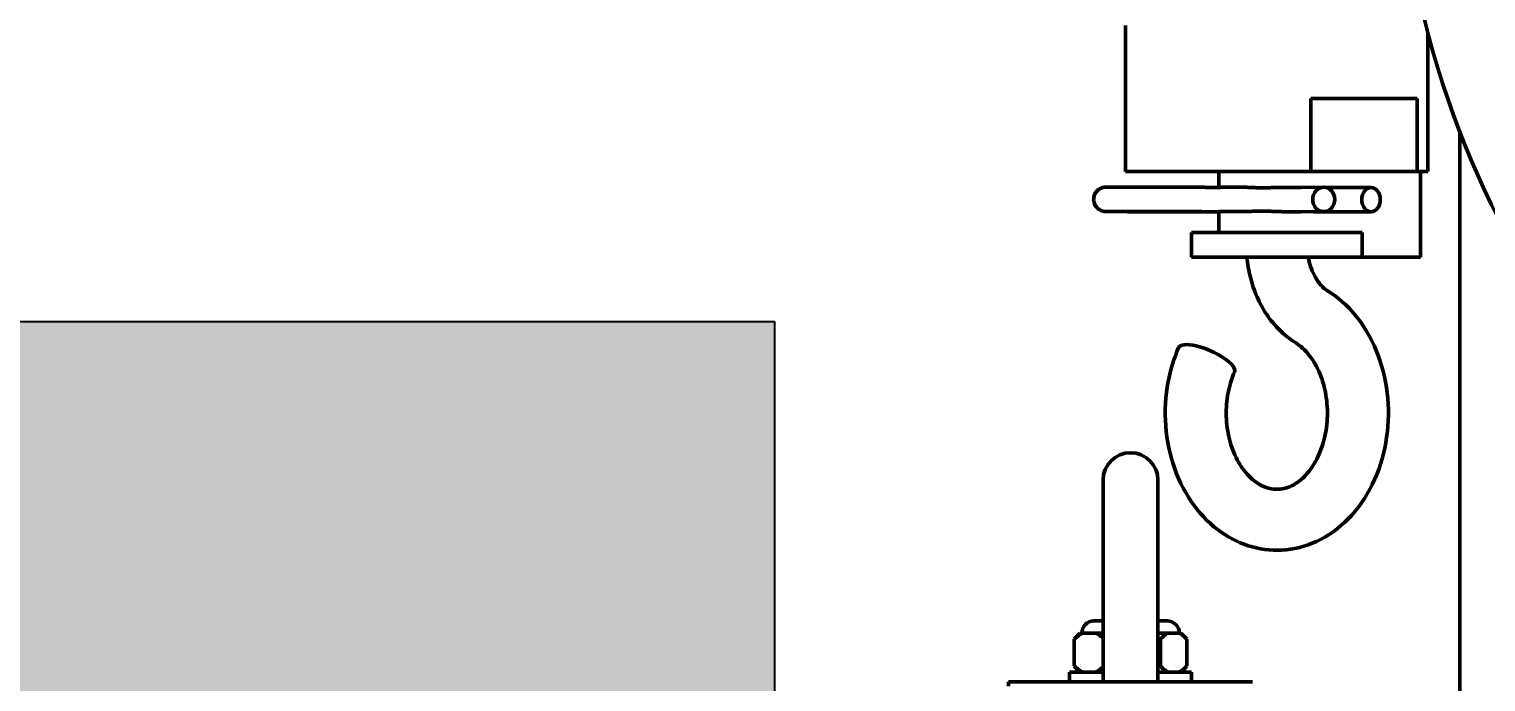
# Model space of a CAD drawing. Extents: x -3873 to 164127, y 7129 to 96529.
# Drawn here: x 50184.3 to 50303.8, y 61431 to 61484.5 of the extents above; entities that cross this region are included whole.
import ezdxf
from ezdxf.enums import TextEntityAlignment as Align

# ---------------------------------------------------------------- set-up
doc = ezdxf.new("R2010")
doc.units = 0
doc.linetypes.add('HIDDEN', pattern=[9.525, 6.35, -3.175])
doc.layers.add('ELECTRO', color=250, linetype='CONTINUOUS')
doc.layers.add('LAYOUT Kromeka', color=1, linetype='CONTINUOUS', lineweight=5)
doc.layers.add('Visible (ISO)', color=7, linetype='CONTINUOUS', lineweight=50)

# ---------------------------------------------------------------- blocks, each defined once
blk = doc.blocks.new('E-STOP_1')
at = {"layer": 'ELECTRO', "linetype": 'HIDDEN', "ltscale": 50, "true_color": 0x727430}
blk.add_hatch(color=67, dxfattribs=at).paths.add_polyline_path([(500, 250), (0, 250), (0, 0), (500, 0)])
at = {"layer": 'ELECTRO', "color": 4, "linetype": 'Continuous'}
for p, q in [((0, 0), (0, 250)), ((500, 0), (0, 0))]:
    blk.add_line(p, q, dxfattribs=at)
at = {"layer": 'ELECTRO', "color": 1, "width": 1.327948}
blk.add_attdef('SSS', text='', height=120, dxfattribs=at).set_placement((40.05, 66.62), (465, 66.62), align=Align.FIT)
blk = doc.blocks.new('KD43-180-CCW Feet Cutter & Unloader')
at = {"layer": 'Visible (ISO)', "color": 1}
for p, q in [((1745.8, 800), (1745.8, 650.18)), ((1782.8, 695.64), (1782.8, 695.29)), ((1762.8, 695.29), (1782.8, 695.29)), ((1767.8, 695.29), (1767.8, 694.49)), ((1767.8, 694.49), (1770.55, 694.49)), ((1768.68, 694.49), (1768.27, 694.08)), ((1770.55, 692.23), (1770.55, 695.29)), ((1775.05, 692.23), (1775.05, 695.29)), ((1775.05, 694.49), (1777.8, 694.49)), ((1776.92, 694.49), (1777.33, 694.08)), ((1777.8, 695.29), (1777.8, 694.49)), ((1768.18, 693.99), (1768.18, 691.79)), ((1770.35, 691.79), (1770.35, 693.99)), ((1777.42, 691.79), (1777.42, 693.99)), ((1770.55, 692.23), (1770.55, 678.75)), ((1775.05, 678.75), (1775.05, 692.23)), ((1768.68, 691.29), (1768.27, 691.7)), ((1768.81, 691.29), (1768.68, 691.29)), ((1768.8, 691.29), (1768.8, 691.29)), ((1768.81, 691.29), (1769.27, 691.29)), ((1769.27, 691.29), (1769.73, 691.29)), ((1770.55, 691.29), (1769.73, 691.29)), ((1775.67, 691.29), (1775.05, 691.29)), ((1775.67, 691.29), (1776.19, 691.29)), ((1776.19, 691.29), (1776.71, 691.29)), ((1776.92, 691.29), (1776.71, 691.29)), ((1776.8, 691.29), (1776.8, 691.29)), ((1776.92, 691.29), (1777.33, 691.7)), ((1769.79, 690.29), (1770.55, 690.29)), ((1775.05, 690.29), (1775.8, 690.29)), ((1749.01, 660.45), (1753.8, 660.45)), ((1749.01, 653.45), (1749.01, 660.45)), ((1753.8, 658.45), (1753.8, 660.45)), ((1767.8, 660.45), (1753.8, 660.45)), ((1767.8, 658.45), (1767.8, 660.45)), ((1767.8, 658.45), (1753.8, 658.45)), ((1765.55, 656.72), (1765.55, 658.45)), ((1757.71, 656.75), (1753.07, 656.75)), ((1758.8, 656.74), (1756.94, 656.73)), ((1760.3, 656.74), (1760.11, 656.74)), ((1763.69, 656.73), (1763.52, 656.73)), ((1765.17, 656.73), (1765.15, 656.72)), ((1768.66, 656.75), (1765.55, 656.75)), ((1771.97, 656.72), (1767.09, 656.73)), ((1756.78, 654.75), (1753.07, 654.75)), ((1758.81, 654.74), (1756.95, 654.73)), ((1760.29, 654.74), (1760.11, 654.74)), ((1763.68, 654.73), (1763.53, 654.73)), ((1765.25, 654.73), (1765.21, 654.73)), ((1765.55, 653.45), (1765.55, 654.75)), ((1771.96, 654.72), (1767.08, 654.73)), ((1749.3, 653.45), (1748.4, 653.45)), ((1748.4, 642.07), (1748.4, 653.45)), ((1749.3, 647.45), (1749.3, 653.45)), ((1758, 653.45), (1749.3, 653.45)), ((1758, 647.45), (1758, 653.45)), ((1773.2, 653.45), (1758, 653.45)), ((1773.2, 641.45), (1773.2, 653.45)), ((1758, 647.45), (1749.3, 647.45))]:
    blk.add_line(p, q, dxfattribs=at)
for centre, radius, start, end in [((1675.8, 623.25), 75, 293.5782, 66.4218), ((1769.79, 691.29), 0.995, 180, 270), ((1775.8, 691.29), 0.995, 270, 0), ((1772.8, 678.75), 2.25, 180, 0)]:
    blk.add_arc(centre, radius, start, end, dxfattribs=at)
blk.add_ellipse((1766.56, 668.88), major_axis=(-2.29, 1), ratio=0.324932, start_param=0, end_param=3.141593, dxfattribs=at)
for centre, major_axis, ratio in [((1753.07, 655.75), (0, -1), 0.760051), ((1756.95, 655.73), (0.003, -1), 0.902348)]:
    blk.add_ellipse(centre, major_axis=major_axis, ratio=ratio, dxfattribs=at)
for points, knots in [([(1768.81, 694.49), (1768.78, 694.48), (1768.75, 694.46), (1768.73, 694.45), (1768.7, 694.43), (1768.67, 694.41), (1768.65, 694.4), (1768.59, 694.36), (1768.54, 694.32), (1768.49, 694.28), (1768.44, 694.24), (1768.38, 694.19), (1768.33, 694.14), (1768.28, 694.09), (1768.23, 694.04), (1768.18, 693.99)], [0, 0, 0, 0, 0.177612, 0.177612, 0.177612, 0.355088, 0.355088, 0.355088, 0.710443, 0.710443, 0.710443, 1.066132, 1.066132, 1.066132, 1.421471, 1.421471, 1.421471, 1.421471]), ([(1769.73, 694.49), (1769.76, 694.48), (1769.78, 694.46), (1769.81, 694.45), (1769.84, 694.43), (1769.86, 694.41), (1769.89, 694.4), (1769.94, 694.36), (1770, 694.32), (1770.05, 694.28), (1770.1, 694.24), (1770.15, 694.19), (1770.2, 694.14), (1770.25, 694.09), (1770.3, 694.04), (1770.35, 693.99)], [0, 0, 0, 0, 0.177612, 0.177612, 0.177612, 0.355088, 0.355088, 0.355088, 0.710443, 0.710443, 0.710443, 1.066132, 1.066132, 1.066132, 1.421471, 1.421471, 1.421471, 1.421471]), ([(1775.67, 694.49), (1775.64, 694.48), (1775.61, 694.46), (1775.58, 694.45), (1775.55, 694.43), (1775.52, 694.41), (1775.49, 694.4), (1775.43, 694.36), (1775.37, 694.32), (1775.31, 694.28), (1775.26, 694.24), (1775.2, 694.19), (1775.14, 694.14), (1775.11, 694.12), (1775.08, 694.09), (1775.05, 694.06)], [0, 0, 0, 0, 0.177612, 0.177612, 0.177612, 0.355088, 0.355088, 0.355088, 0.710443, 0.710443, 0.710443, 1.066132, 1.066132, 1.066132, 1.255032, 1.255032, 1.255032, 1.255032]), ([(1776.71, 694.49), (1776.74, 694.48), (1776.77, 694.46), (1776.8, 694.45), (1776.83, 694.43), (1776.86, 694.41), (1776.89, 694.4), (1776.95, 694.36), (1777.01, 694.32), (1777.07, 694.28), (1777.13, 694.24), (1777.19, 694.19), (1777.25, 694.14), (1777.3, 694.09), (1777.36, 694.04), (1777.42, 693.99)], [0, 0, 0, 0, 0.177612, 0.177612, 0.177612, 0.355088, 0.355088, 0.355088, 0.710443, 0.710443, 0.710443, 1.066132, 1.066132, 1.066132, 1.421471, 1.421471, 1.421471, 1.421471]), ([(1768.81, 691.29), (1768.78, 691.3), (1768.75, 691.32), (1768.73, 691.34), (1768.7, 691.35), (1768.67, 691.37), (1768.65, 691.39), (1768.59, 691.42), (1768.54, 691.46), (1768.49, 691.5), (1768.44, 691.55), (1768.38, 691.59), (1768.33, 691.64), (1768.28, 691.69), (1768.23, 691.74), (1768.18, 691.79)], [0, 0, 0, 0, 0.177381, 0.177381, 0.177381, 0.355025, 0.355025, 0.355025, 0.710884, 0.710884, 0.710884, 1.06679, 1.06679, 1.06679, 1.421471, 1.421471, 1.421471, 1.421471]), ([(1770.35, 691.79), (1770.3, 691.74), (1770.25, 691.69), (1770.2, 691.64), (1770.15, 691.59), (1770.1, 691.55), (1770.05, 691.5), (1770, 691.46), (1769.94, 691.42), (1769.89, 691.39), (1769.86, 691.37), (1769.84, 691.35), (1769.81, 691.34), (1769.78, 691.32), (1769.76, 691.3), (1769.73, 691.29)], [0, 0, 0, 0, 0.354681, 0.354681, 0.354681, 0.710587, 0.710587, 0.710587, 1.066446, 1.066446, 1.066446, 1.24409, 1.24409, 1.24409, 1.421471, 1.421471, 1.421471, 1.421471]), ([(1775.67, 691.29), (1775.64, 691.3), (1775.61, 691.32), (1775.58, 691.34), (1775.55, 691.35), (1775.52, 691.37), (1775.49, 691.39), (1775.43, 691.42), (1775.37, 691.46), (1775.31, 691.5), (1775.25, 691.55), (1775.2, 691.59), (1775.14, 691.64), (1775.11, 691.66), (1775.08, 691.69), (1775.05, 691.72)], [0, 0, 0, 0, 0.177381, 0.177381, 0.177381, 0.355025, 0.355025, 0.355025, 0.710884, 0.710884, 0.710884, 1.06679, 1.06679, 1.06679, 1.254888, 1.254888, 1.254888, 1.254888]), ([(1777.42, 691.79), (1777.36, 691.74), (1777.3, 691.69), (1777.25, 691.64), (1777.19, 691.59), (1777.13, 691.55), (1777.07, 691.5), (1777.01, 691.46), (1776.95, 691.42), (1776.89, 691.39), (1776.86, 691.37), (1776.83, 691.35), (1776.8, 691.34), (1776.77, 691.32), (1776.74, 691.3), (1776.71, 691.29)], [0, 0, 0, 0, 0.354681, 0.354681, 0.354681, 0.710587, 0.710587, 0.710587, 1.066446, 1.066446, 1.066446, 1.24409, 1.24409, 1.24409, 1.421471, 1.421471, 1.421471, 1.421471]), ([(1756.65, 663.21), (1755.79, 663.74), (1755.02, 664.43), (1753.66, 666.08), (1753.08, 667.06), (1752.2, 669.2), (1751.89, 670.38), (1751.6, 672.79), (1751.62, 674.02), (1751.96, 676.43), (1752.29, 677.61), (1753.26, 679.77), (1753.89, 680.77), (1755.39, 682.43), (1756.26, 683.12), (1758.09, 684.07), (1759.06, 684.36), (1760.97, 684.56), (1761.91, 684.47), (1763.72, 683.98), (1764.59, 683.56), (1766.21, 682.42), (1766.95, 681.68), (1768.25, 679.93), (1768.78, 678.91), (1769.57, 676.7), (1769.82, 675.51), (1770, 673.08), (1769.93, 671.85), (1769.52, 669.69), (1769.23, 668.75), (1768.85, 667.87)], [2.011117, 2.011117, 2.011117, 2.011117, 2.315146, 2.315146, 2.643024, 2.643024, 2.983887, 2.983887, 3.328171, 3.328171, 3.672355, 3.672355, 4.012505, 4.012505, 4.337497, 4.337497, 4.635946, 4.635946, 4.917021, 4.917021, 5.203241, 5.203241, 5.511657, 5.511657, 5.842712, 5.842712, 6.184633, 6.184633, 6.529061, 6.529061, 6.806784, 6.806784, 6.806784, 6.806784]), ([(1759.28, 667.46), (1758.88, 667.71), (1758.48, 668.07), (1757.8, 668.95), (1757.51, 669.45), (1757.05, 670.55), (1756.88, 671.15), (1756.67, 672.4), (1756.63, 673.06), (1756.69, 674.35), (1756.8, 674.99), (1757.13, 676.18), (1757.36, 676.74), (1757.9, 677.7), (1758.21, 678.12), (1758.89, 678.8), (1759.25, 679.05), (1760.03, 679.42), (1760.44, 679.51), (1761.39, 679.49), (1761.94, 679.32), (1762.89, 678.64), (1763.27, 678.27), (1763.92, 677.35), (1764.2, 676.84), (1764.62, 675.71), (1764.78, 675.1), (1764.95, 673.83), (1764.97, 673.17), (1764.87, 671.89), (1764.75, 671.26), (1764.48, 670.4), (1764.38, 670.13), (1764.27, 669.88)], [2.011117, 2.011117, 2.011117, 2.011117, 2.347804, 2.347804, 2.639755, 2.639755, 2.924155, 2.924155, 3.208248, 3.208248, 3.492536, 3.492536, 3.776491, 3.776491, 4.062674, 4.062674, 4.36445, 4.36445, 4.727771, 4.727771, 5.205297, 5.205297, 5.530276, 5.530276, 5.820205, 5.820205, 6.104381, 6.104381, 6.388535, 6.388535, 6.672787, 6.672787, 6.806784, 6.806784, 6.806784, 6.806784]), ([(1763.25, 660.45), (1763.2, 661.01), (1763.11, 661.57), (1762.83, 662.66), (1762.65, 663.2), (1762.2, 664.22), (1761.94, 664.71), (1761.32, 665.63), (1760.97, 666.05), (1760.18, 666.82), (1759.75, 667.17), (1759.28, 667.46)], [0.118695, 0.118695, 0.118695, 0.118695, 0.321051, 0.321051, 0.523407, 0.523407, 0.725763, 0.725763, 0.92812, 0.92812, 1.130476, 1.130476, 1.130476, 1.130476]), ([(1758.22, 660.45), (1758.17, 660.72), (1758.11, 660.98), (1757.95, 661.47), (1757.85, 661.7), (1757.64, 662.13), (1757.52, 662.32), (1757.28, 662.65), (1757.15, 662.8), (1756.9, 663.04), (1756.77, 663.13), (1756.65, 663.21)], [0.2190491, 0.2190491, 0.2190491, 0.2190491, 0.4013344, 0.4013344, 0.5836197, 0.5836197, 0.7659051, 0.7659051, 0.9481904, 0.9481904, 1.1304757, 1.1304757, 1.1304757, 1.1304757]), ([(1758.8, 656.74), (1758.9, 656.74), (1759.03, 656.74), (1759.35, 656.74), (1759.53, 656.74), (1759.85, 656.74), (1759.98, 656.74), (1760.11, 656.74)], [0, 0, 0, 0, 0.0677124, 0.0677124, 0.1326838, 0.1326838, 0.1742768, 0.1742768, 0.1742768, 0.1742768]), ([(1763.52, 656.73), (1763.51, 656.73), (1763.5, 656.73), (1763.48, 656.73), (1763.45, 656.73), (1763.42, 656.73), (1763.38, 656.72), (1763.35, 656.72), (1763.32, 656.72), (1763.28, 656.72), (1763.25, 656.72), (1763.22, 656.72), (1763.18, 656.72), (1763.15, 656.72), (1763.11, 656.72), (1763.08, 656.72), (1763.04, 656.71), (1763.01, 656.71), (1762.97, 656.71), (1762.94, 656.71), (1762.9, 656.71), (1762.87, 656.71), (1762.83, 656.7), (1762.8, 656.7), (1762.76, 656.7), (1762.72, 656.7), (1762.69, 656.7), (1762.65, 656.7), (1762.61, 656.7), (1762.58, 656.69), (1762.54, 656.69), (1762.5, 656.69), (1762.47, 656.69), (1762.43, 656.69), (1762.39, 656.69), (1762.35, 656.69), (1762.32, 656.69), (1762.28, 656.69), (1762.24, 656.69), (1762.2, 656.69), (1762.17, 656.68), (1762.13, 656.68), (1762.09, 656.68), (1762.05, 656.68), (1762.01, 656.68), (1761.98, 656.68), (1761.94, 656.68), (1761.9, 656.68), (1761.86, 656.69), (1761.82, 656.69), (1761.78, 656.69), (1761.74, 656.69), (1761.71, 656.69), (1761.67, 656.69), (1761.63, 656.69), (1761.59, 656.69), (1761.55, 656.69), (1761.51, 656.69), (1761.47, 656.69), (1761.43, 656.7), (1761.39, 656.7), (1761.35, 656.7), (1761.31, 656.7), (1761.27, 656.7), (1761.24, 656.7), (1761.2, 656.71), (1761.16, 656.71), (1761.12, 656.71), (1761.08, 656.71), (1761.04, 656.71), (1761, 656.71), (1760.96, 656.72), (1760.92, 656.72), (1760.88, 656.72), (1760.84, 656.72), (1760.8, 656.72), (1760.76, 656.72), (1760.72, 656.73), (1760.68, 656.73), (1760.64, 656.73), (1760.6, 656.73), (1760.56, 656.73), (1760.52, 656.73), (1760.49, 656.73), (1760.45, 656.73), (1760.41, 656.74), (1760.37, 656.74), (1760.33, 656.74), (1760.32, 656.74), (1760.31, 656.74), (1760.3, 656.74)], [0.187813, 0.187813, 0.187813, 0.187813, 0.236981, 0.236981, 0.236981, 0.355516, 0.355516, 0.355516, 0.474016, 0.474016, 0.474016, 0.592491, 0.592491, 0.592491, 0.711131, 0.711131, 0.711131, 0.829918, 0.829918, 0.829918, 0.948814, 0.948814, 0.948814, 1.06778, 1.06778, 1.06778, 1.186775, 1.186775, 1.186775, 1.305757, 1.305757, 1.305757, 1.424687, 1.424687, 1.424687, 1.543526, 1.543526, 1.543526, 1.66224, 1.66224, 1.66224, 1.780799, 1.780799, 1.780799, 1.899278, 1.899278, 1.899278, 2.017907, 2.017907, 2.017907, 2.136674, 2.136674, 2.136674, 2.255546, 2.255546, 2.255546, 2.374487, 2.374487, 2.374487, 2.493458, 2.493458, 2.493458, 2.612418, 2.612418, 2.612418, 2.731326, 2.731326, 2.731326, 2.85014, 2.85014, 2.85014, 2.968819, 2.968819, 2.968819, 3.087325, 3.087325, 3.087325, 3.205837, 3.205837, 3.205837, 3.324443, 3.324443, 3.324443, 3.443084, 3.443084, 3.443084, 3.561707, 3.561707, 3.561707, 3.590225, 3.590225, 3.590225, 3.590225]), ([(1763.69, 656.73), (1763.9, 656.72), (1764.1, 656.72), (1764.46, 656.72), (1764.62, 656.72), (1764.88, 656.72), (1764.99, 656.72), (1765.09, 656.72), (1765.11, 656.72), (1765.14, 656.72), (1765.15, 656.72), (1765.15, 656.72)], [0, 0, 0, 0, 0.0646164, 0.0646164, 0.1280179, 0.1280179, 0.1912032, 0.1912032, 0.2164871, 0.2164871, 0.2379749, 0.2379749, 0.2379749, 0.2379749]), ([(1765.55, 656.72), (1765.55, 656.72), (1765.55, 656.72), (1765.55, 656.72), (1765.55, 656.71), (1765.54, 656.71), (1765.54, 656.71), (1765.53, 656.71), (1765.53, 656.71), (1765.52, 656.71), (1765.52, 656.71), (1765.51, 656.71), (1765.5, 656.71), (1765.49, 656.71), (1765.48, 656.71), (1765.47, 656.71), (1765.46, 656.72), (1765.44, 656.72), (1765.43, 656.72), (1765.42, 656.72), (1765.4, 656.72), (1765.39, 656.72), (1765.37, 656.72), (1765.35, 656.72), (1765.34, 656.72), (1765.32, 656.72), (1765.3, 656.73), (1765.28, 656.73), (1765.26, 656.73), (1765.23, 656.73), (1765.21, 656.73), (1765.2, 656.73), (1765.19, 656.73), (1765.17, 656.73)], [0.792234, 0.792234, 0.792234, 0.792234, 0.927307, 0.927307, 0.927307, 1.112722, 1.112722, 1.112722, 1.29779, 1.29779, 1.29779, 1.482685, 1.482685, 1.482685, 1.667809, 1.667809, 1.667809, 1.853038, 1.853038, 1.853038, 2.038226, 2.038226, 2.038226, 2.223227, 2.223227, 2.223227, 2.408124, 2.408124, 2.408124, 2.593248, 2.593248, 2.593248, 2.697247, 2.697247, 2.697247, 2.697247]), ([(1765.55, 656.74), (1765.57, 656.74), (1765.59, 656.74), (1765.66, 656.74), (1765.73, 656.74), (1765.94, 656.74), (1766.1, 656.74), (1766.46, 656.74), (1766.65, 656.74), (1766.93, 656.73), (1767.01, 656.73), (1767.09, 656.73)], [0.0331291, 0.0331291, 0.0331291, 0.0331291, 0.0493789, 0.0493789, 0.0908996, 0.0908996, 0.1574344, 0.1574344, 0.2217711, 0.2217711, 0.2451221, 0.2451221, 0.2451221, 0.2451221]), ([(1768.66, 656.75), (1768.91, 656.75), (1769.21, 656.75), (1769.86, 656.75), (1770.21, 656.75), (1770.94, 656.75), (1771.33, 656.74), (1772.07, 656.74), (1772.43, 656.74), (1773.11, 656.73), (1773.43, 656.73), (1773.98, 656.73), (1774.22, 656.73), (1774.58, 656.72), (1774.71, 656.72), (1774.81, 656.72), (1774.82, 656.72), (1774.85, 656.72), (1774.86, 656.72), (1774.88, 656.72), (1774.89, 656.72), (1774.91, 656.71), (1774.92, 656.71), (1774.95, 656.71), (1774.97, 656.71), (1775, 656.7), (1775.02, 656.7), (1775.07, 656.69), (1775.11, 656.68), (1775.2, 656.65), (1775.26, 656.62), (1775.4, 656.54), (1775.48, 656.48), (1775.62, 656.33), (1775.68, 656.24), (1775.77, 656.04), (1775.8, 655.94), (1775.83, 655.73), (1775.82, 655.62), (1775.78, 655.41), (1775.74, 655.31), (1775.64, 655.13), (1775.57, 655.04), (1775.41, 654.9), (1775.32, 654.84), (1775.17, 654.78), (1775.12, 654.76), (1775.05, 654.74), (1775.03, 654.74), (1774.99, 654.73), (1774.97, 654.73), (1774.94, 654.72), (1774.93, 654.72), (1774.91, 654.72), (1774.9, 654.72), (1774.88, 654.72), (1774.87, 654.72), (1774.85, 654.72), (1774.84, 654.72), (1774.81, 654.72), (1774.79, 654.72), (1774.67, 654.71), (1774.53, 654.71), (1774.13, 654.71), (1773.86, 654.71), (1773.27, 654.71), (1772.94, 654.71), (1772.39, 654.72), (1772.18, 654.72), (1771.96, 654.72)], [0, 0, 0, 0, 0.114312, 0.114312, 0.226272, 0.226272, 0.338066, 0.338066, 0.449807, 0.449807, 0.561573, 0.561573, 0.673478, 0.673478, 0.785941, 0.785941, 0.815949, 0.815949, 0.827206, 0.827206, 0.835681, 0.835681, 0.841738, 0.841738, 0.847602, 0.847602, 0.853561, 0.853561, 0.863786, 0.863786, 0.883346, 0.883346, 0.912941, 0.912941, 0.944727, 0.944727, 0.976592, 0.976592, 1.008461, 1.008461, 1.04033, 1.04033, 1.072199, 1.072199, 1.104056, 1.104056, 1.119588, 1.119588, 1.125902, 1.125902, 1.133411, 1.133411, 1.137163, 1.137163, 1.142868, 1.142868, 1.149294, 1.149294, 1.161967, 1.161967, 1.199914, 1.199914, 1.315061, 1.315061, 1.434215, 1.434215, 1.546384, 1.546384, 1.61153, 1.61153, 1.61153, 1.61153]), ([(1771.97, 656.72), (1772.34, 656.72), (1772.71, 656.72), (1773.36, 656.71), (1773.66, 656.71), (1774.15, 656.71), (1774.36, 656.71), (1774.59, 656.71), (1774.65, 656.71), (1774.74, 656.72), (1774.77, 656.72), (1774.77, 656.72), (1774.77, 656.72), (1774.77, 656.72)], [0, 0, 0, 0, 0.1132705, 0.1132705, 0.2244592, 0.2244592, 0.3355259, 0.3355259, 0.390008, 0.390008, 0.4430054, 0.4430054, 0.4477206, 0.4477206, 0.4477206, 0.4477206]), ([(1760.29, 654.74), (1760.3, 654.74), (1760.31, 654.74), (1760.32, 654.74), (1760.36, 654.74), (1760.4, 654.74), (1760.44, 654.74), (1760.48, 654.74), (1760.52, 654.74), (1760.56, 654.74), (1760.6, 654.74), (1760.64, 654.74), (1760.68, 654.74), (1760.72, 654.74), (1760.76, 654.74), (1760.79, 654.75), (1760.83, 654.75), (1760.87, 654.75), (1760.91, 654.75), (1760.95, 654.75), (1760.99, 654.75), (1761.03, 654.75), (1761.07, 654.76), (1761.11, 654.76), (1761.15, 654.76), (1761.19, 654.76), (1761.23, 654.76), (1761.27, 654.76), (1761.31, 654.77), (1761.35, 654.77), (1761.39, 654.77), (1761.43, 654.77), (1761.46, 654.77), (1761.5, 654.77), (1761.54, 654.77), (1761.58, 654.77), (1761.62, 654.77), (1761.66, 654.77), (1761.7, 654.78), (1761.74, 654.78), (1761.78, 654.78), (1761.81, 654.78), (1761.85, 654.78), (1761.89, 654.78), (1761.93, 654.78), (1761.97, 654.78), (1762.01, 654.78), (1762.04, 654.78), (1762.08, 654.78), (1762.12, 654.78), (1762.16, 654.78), (1762.2, 654.78), (1762.23, 654.77), (1762.27, 654.77), (1762.31, 654.77), (1762.35, 654.77), (1762.38, 654.77), (1762.42, 654.77), (1762.46, 654.77), (1762.5, 654.77), (1762.53, 654.77), (1762.57, 654.76), (1762.61, 654.76), (1762.64, 654.76), (1762.68, 654.76), (1762.72, 654.76), (1762.75, 654.76), (1762.79, 654.75), (1762.82, 654.75), (1762.86, 654.75), (1762.9, 654.75), (1762.93, 654.75), (1762.97, 654.75), (1763, 654.74), (1763.04, 654.74), (1763.07, 654.74), (1763.11, 654.74), (1763.14, 654.74), (1763.18, 654.74), (1763.21, 654.73), (1763.24, 654.73), (1763.28, 654.73), (1763.31, 654.73), (1763.34, 654.73), (1763.38, 654.73), (1763.41, 654.73), (1763.44, 654.73), (1763.48, 654.73), (1763.49, 654.73), (1763.51, 654.73), (1763.53, 654.73)], [0.210624, 0.210624, 0.210624, 0.210624, 0.237211, 0.237211, 0.237211, 0.355814, 0.355814, 0.355814, 0.474347, 0.474347, 0.474347, 0.592949, 0.592949, 0.592949, 0.711645, 0.711645, 0.711645, 0.830402, 0.830402, 0.830402, 0.949182, 0.949182, 0.949182, 1.067945, 1.067945, 1.067945, 1.186653, 1.186653, 1.186653, 1.305266, 1.305266, 1.305266, 1.423794, 1.423794, 1.423794, 1.542385, 1.542385, 1.542385, 1.661017, 1.661017, 1.661017, 1.779648, 1.779648, 1.779648, 1.89824, 1.89824, 1.89824, 2.01677, 2.01677, 2.01677, 2.135416, 2.135416, 2.135416, 2.254215, 2.254215, 2.254215, 2.37314, 2.37314, 2.37314, 2.492155, 2.492155, 2.492155, 2.611221, 2.611221, 2.611221, 2.730298, 2.730298, 2.730298, 2.849346, 2.849346, 2.849346, 2.968323, 2.968323, 2.968323, 3.08719, 3.08719, 3.08719, 3.205907, 3.205907, 3.205907, 3.324457, 3.324457, 3.324457, 3.44303, 3.44303, 3.44303, 3.561639, 3.561639, 3.561639, 3.621879, 3.621879, 3.621879, 3.621879]), ([(1760.11, 654.74), (1759.9, 654.74), (1759.69, 654.74), (1759.34, 654.74), (1759.18, 654.74), (1758.95, 654.74), (1758.87, 654.74), (1758.81, 654.74)], [0, 0, 0, 0, 0.0646164, 0.0646164, 0.1280179, 0.1280179, 0.1734524, 0.1734524, 0.1734524, 0.1734524]), ([(1765.21, 654.73), (1765.19, 654.73), (1765.17, 654.72), (1765.1, 654.72), (1765.04, 654.72), (1764.85, 654.72), (1764.7, 654.72), (1764.36, 654.72), (1764.17, 654.72), (1763.88, 654.72), (1763.78, 654.73), (1763.68, 654.73)], [0, 0, 0, 0, 0.0275569, 0.0275569, 0.0774152, 0.0774152, 0.1491543, 0.1491543, 0.213726, 0.213726, 0.2445956, 0.2445956, 0.2445956, 0.2445956]), ([(1765.25, 654.73), (1765.26, 654.73), (1765.27, 654.73), (1765.28, 654.73), (1765.3, 654.73), (1765.32, 654.73), (1765.34, 654.73), (1765.36, 654.73), (1765.37, 654.73), (1765.39, 654.74), (1765.4, 654.74), (1765.42, 654.74), (1765.43, 654.74), (1765.45, 654.74), (1765.46, 654.74), (1765.47, 654.74), (1765.48, 654.74), (1765.49, 654.75), (1765.5, 654.75), (1765.51, 654.75), (1765.52, 654.75), (1765.52, 654.75), (1765.53, 654.75), (1765.53, 654.75), (1765.54, 654.75), (1765.54, 654.75), (1765.55, 654.75), (1765.55, 654.75), (1765.55, 654.75), (1765.55, 654.75), (1765.55, 654.75)], [0.483189, 0.483189, 0.483189, 0.483189, 0.555437, 0.555437, 0.555437, 0.740382, 0.740382, 0.740382, 0.925317, 0.925317, 0.925317, 1.110457, 1.110457, 1.110457, 1.295658, 1.295658, 1.295658, 1.480775, 1.480775, 1.480775, 1.665673, 1.665673, 1.665673, 1.850689, 1.850689, 1.850689, 2.036058, 2.036058, 2.036058, 2.164856, 2.164856, 2.164856, 2.164856]), ([(1767.08, 654.73), (1766.87, 654.73), (1766.66, 654.74), (1766.29, 654.74), (1766.12, 654.74), (1765.83, 654.74), (1765.71, 654.74), (1765.6, 654.74), (1765.57, 654.74), (1765.55, 654.74)], [0, 0, 0, 0, 0.0646269, 0.0646269, 0.1280508, 0.1280508, 0.191322, 0.191322, 0.2148662, 0.2148662, 0.2148662, 0.2148662])]:
    blk.add_open_spline(points, degree=3, knots=knots, dxfattribs=at)
for points in [[(1770.35, 693.99), (1770.42, 694.02), (1770.48, 694.05), (1770.55, 694.09)], [(1777.42, 693.99), (1777.39, 694.02), (1777.36, 694.05), (1777.33, 694.08)], [(1770.55, 691.7), (1770.48, 691.73), (1770.42, 691.76), (1770.35, 691.79)], [(1777.33, 691.7), (1777.36, 691.73), (1777.39, 691.76), (1777.42, 691.79)], [(1757.71, 656.75), (1757.76, 656.75), (1757.8, 656.74), (1757.85, 656.73)]]:
    blk.add_open_spline(points, degree=3, dxfattribs=at)
at = {"layer": 'ELECTRO', "color": 1, "linetype": 'Continuous', "ltscale": 50}
ref = blk.add_blockref('E-STOP_1', (1802, 665.75), dxfattribs=dict(at, xscale=0.3453655653720489, yscale=0.3453655653720489, zscale=0.3453655653720489))
ref.add_attrib('SSS', '..S.', dxfattribs={"color": 7, "height": 41.444, "width": 2.124716}).set_placement((1815.83, 688.76), (1962.59, 688.76), align=Align.FIT)

msp = doc.modelspace()

# ---------------------------------------------------------------- block references
at = {"layer": 'LAYOUT Kromeka', "color": 6, "ltscale": 20, "rotation": 180}
msp.add_blockref('KD43-180-CCW Feet Cutter & Unloader', (52047.45, 62126.3), dxfattribs=at)

doc.saveas('drawing.dxf')
